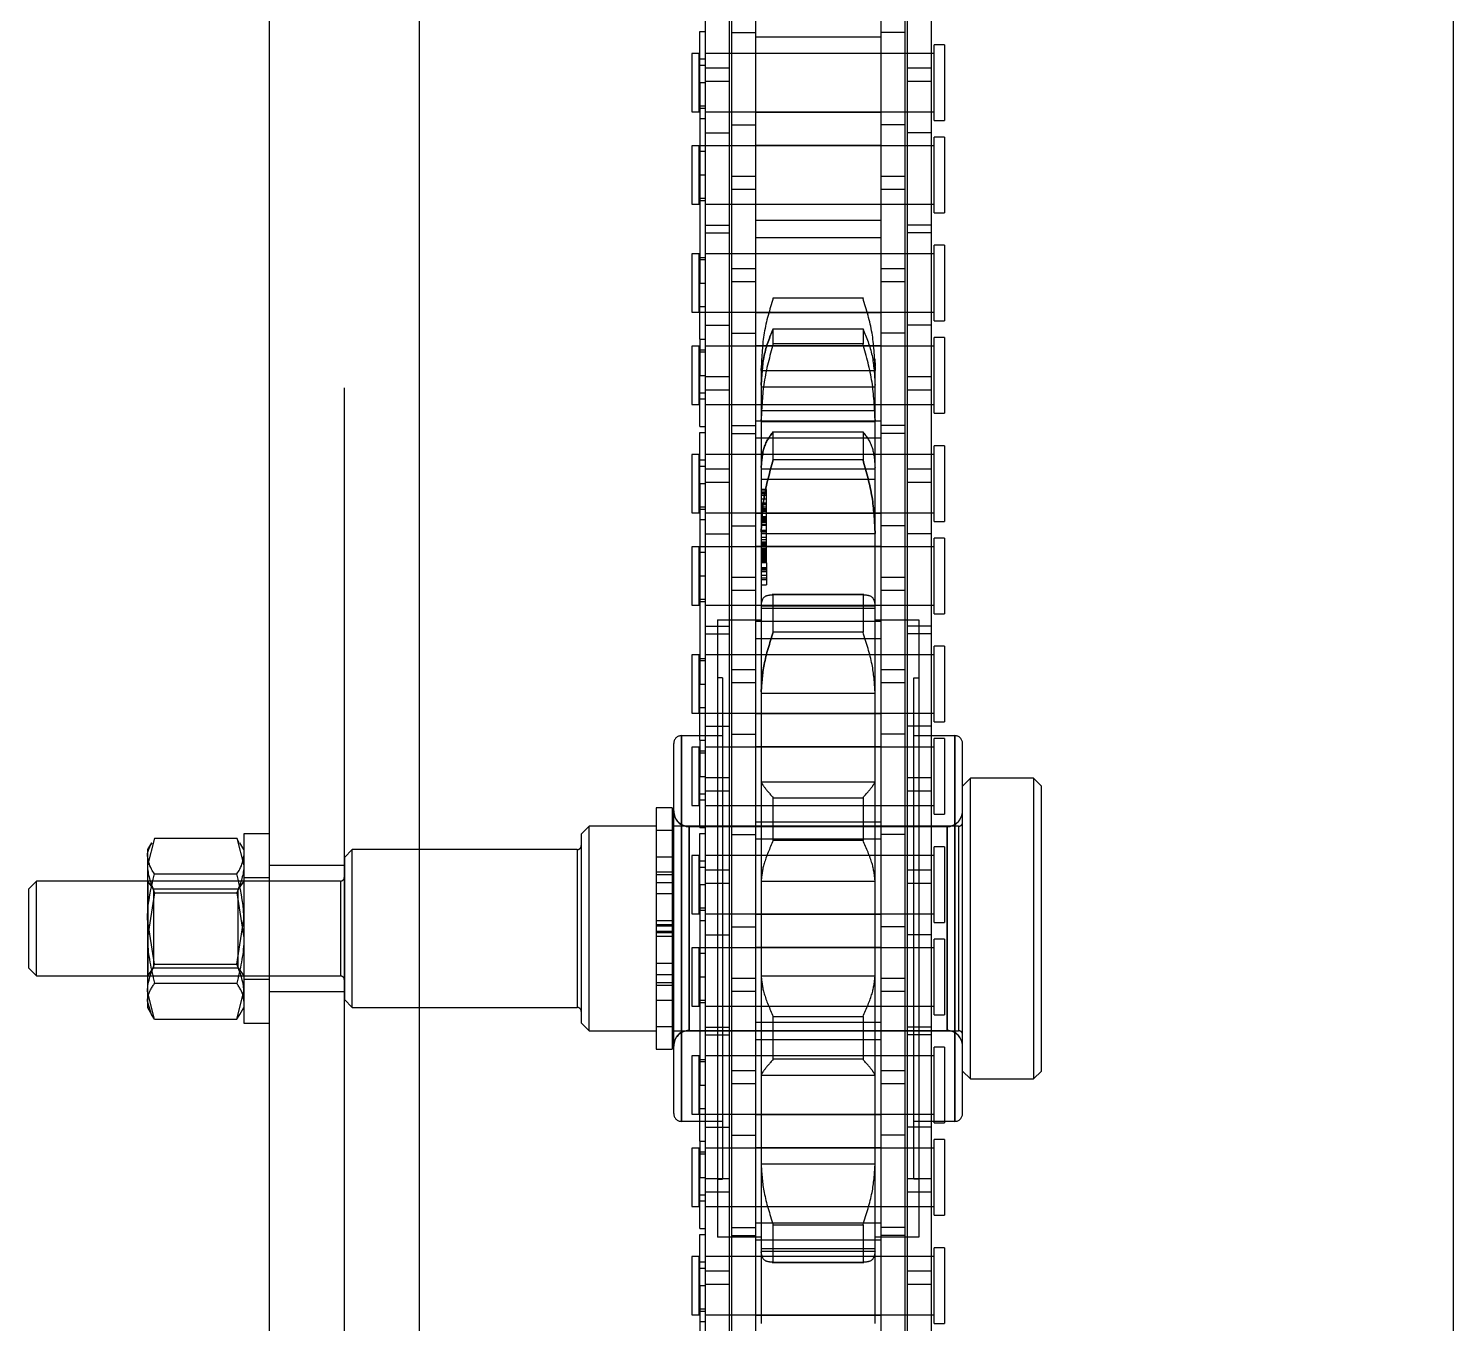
# Model space of a CAD drawing. Header units: metres. Extents: x 0 to 63075, y 0 to 44550.
# Drawn here: x 13879.5 to 13969.7, y 29273.6 to 29355.7 of the extents above; entities that cross this region are included whole.
import ezdxf

# ---------------------------------------------------------------- set-up
doc = ezdxf.new("R2010")
doc.units = ezdxf.units.M
doc.header["$LTSCALE"] = 75
doc.linetypes.add('HIDDEN2', pattern=[4.7625, 3.175, -1.5875])
for name, color, linetype in [('SDM', 7, 'Continuous'), ('SL4', 4, 'Continuous'), ('ST1', 7, 'HIDDEN2')]:
    doc.layers.add(name, color=color, linetype=linetype)

# ---------------------------------------------------------------- blocks, each defined once
blk = doc.blocks.new('A$Cb6dca9d5')
at = {"layer": 'SL4'}
for p, q in [((48.235, 3664.713), (48.235, 2339.738)), ((57.76, 2339.738), (57.76, 3664.713)), ((123.235, 2339.738), (123.235, 3664.713)), ((40.982, 2564.627), (46.188, 2564.627)), ((46.344, 2564.315), (46.188, 2564.627)), ((48.235, 2564.895), (46.635, 2564.895)), ((46.635, 2564.895), (46.635, 2552.895)), ((40.787, 2564.332), (40.535, 2563.895)), ((40.535, 2563.895), (40.535, 2563.493)), ((46.635, 2563.895), (46.383, 2564.332)), ((40.535, 2563.493), (40.535, 2559.493)), ((33.5, 2561.895), (33, 2561.395)), ((40.535, 2561.895), (33.5, 2561.895)), ((33.5, 2555.895), (33.5, 2561.895)), ((40.982, 2562.359), (46.188, 2562.359)), ((33, 2561.395), (33, 2556.395)), ((40.982, 2556.627), (40.535, 2559.493)), ((40.535, 2559.493), (40.535, 2554.895)), ((46.188, 2556.627), (46.635, 2559.493)), ((33, 2556.395), (33.5, 2555.895)), ((40.982, 2556.627), (46.188, 2556.627)), ((33.5, 2555.895), (40.535, 2555.895)), ((40.982, 2553.163), (40.535, 2554.895)), ((40.535, 2554.895), (40.535, 2553.895)), ((46.188, 2553.163), (46.635, 2554.895)), ((40.535, 2553.895), (40.787, 2553.458)), ((46.383, 2553.458), (46.635, 2553.895)), ((40.982, 2553.163), (40.792, 2553.45)), ((40.982, 2553.163), (46.188, 2553.163)), ((46.188, 2553.163), (46.378, 2553.45)), ((46.635, 2552.895), (48.235, 2552.895))]:
    blk.add_line(p, q, dxfattribs=at)
for points, knots in [([(40.535, 2563.493), (40.54, 2563.596), (40.552, 2563.874), (40.72, 2564.145), (40.826, 2564.315)], [0, 0, 0, 0, 0.371326, 1, 1, 1, 1]), ([(40.982, 2562.359), (40.914, 2562.454), (40.652, 2562.824), (40.585, 2563.208), (40.535, 2563.493)], [0, 0, 0, 0, 0.257551, 1, 1, 1, 1]), ([(46.188, 2562.359), (46.256, 2562.454), (46.518, 2562.824), (46.585, 2563.208), (46.635, 2563.493)], [0, 0, 0, 0, 0.257551, 1, 1, 1, 1]), ([(40.535, 2559.493), (40.535, 2559.561), (40.542, 2560.529), (40.77, 2561.477), (40.982, 2562.359)], [0, 0, 0, 0, 0.070201, 1, 1, 1, 1]), ([(46.635, 2559.493), (46.635, 2559.561), (46.628, 2560.529), (46.4, 2561.477), (46.188, 2562.359)], [0, 0, 0, 0, 0.070201, 1, 1, 1, 1]), ([(40.535, 2554.895), (40.535, 2554.936), (40.542, 2555.521), (40.77, 2556.094), (40.982, 2556.627)], [0, 0, 0, 0, 0.070201, 1, 1, 1, 1]), ([(46.635, 2554.895), (46.635, 2554.936), (46.628, 2555.521), (46.4, 2556.094), (46.188, 2556.627)], [0, 0, 0, 0, 0.070201, 1, 1, 1, 1])]:
    blk.add_open_spline(points, degree=3, knots=knots, dxfattribs=at)
at = {"layer": 'ST1'}
for p, q in [((52.998, 3664.713), (52.998, 2339.738)), ((57.76, 2339.738), (57.76, 3664.713)), ((77.515, 2622.001), (77.515, 2615.651)), ((79.035, 2622.001), (79.035, 2615.651)), ((86.965, 2622.001), (86.965, 2615.651)), ((88.485, 2622.001), (88.485, 2615.651)), ((75.843, 2618.396), (75.843, 2609.301)), ((77.363, 2618.396), (77.363, 2609.301)), ((88.637, 2618.396), (88.637, 2609.301)), ((90.157, 2618.396), (90.157, 2609.301)), ((75.511, 2615.707), (75.843, 2615.707)), ((75.511, 2612.476), (75.511, 2615.707)), ((77.515, 2615.651), (79.035, 2615.651)), ((77.515, 2615.651), (77.515, 2606.556)), ((79.035, 2615.651), (79.035, 2606.556)), ((79.035, 2615.368), (86.965, 2615.368)), ((88.485, 2615.651), (86.965, 2615.651)), ((86.965, 2615.651), (86.965, 2606.556)), ((88.485, 2615.651), (88.485, 2606.556)), ((75, 2614.321), (75, 2610.631)), ((75.474, 2614.321), (75, 2614.321)), ((75.474, 2610.631), (75.474, 2614.321)), ((77.363, 2614.321), (75.843, 2614.321)), ((90.342, 2614.321), (75.843, 2614.321)), ((79.035, 2614.321), (77.515, 2614.321)), ((86.965, 2614.321), (79.035, 2614.321)), ((88.485, 2614.321), (86.965, 2614.321)), ((90.157, 2614.321), (88.637, 2614.321)), ((90.342, 2610.077), (90.342, 2614.874)), ((91, 2614.874), (90.342, 2614.874)), ((91, 2614.874), (91, 2610.077)), ((75.843, 2613.952), (75.474, 2613.952)), ((75.511, 2613.583), (75.843, 2613.583)), ((75.843, 2613.408), (77.363, 2613.408)), ((88.637, 2613.408), (90.157, 2613.408)), ((75.511, 2612.476), (75.511, 2599.776)), ((75.511, 2612.476), (75.843, 2612.476)), ((77.363, 2612.548), (75.843, 2612.548)), ((90.157, 2612.548), (88.637, 2612.548)), ((75, 2610.631), (75.474, 2610.631)), ((75.474, 2611), (75.843, 2611)), ((75.511, 2610.857), (75.843, 2610.857)), ((75.843, 2610.631), (77.363, 2610.631)), ((75.843, 2610.631), (90.342, 2610.631)), ((77.515, 2610.631), (79.035, 2610.631)), ((79.035, 2610.631), (86.965, 2610.631)), ((86.965, 2610.588), (79.035, 2610.588)), ((86.965, 2610.631), (88.485, 2610.631)), ((88.637, 2610.631), (90.157, 2610.631)), ((75.843, 2610.18), (75.511, 2610.18)), ((77.515, 2609.803), (79.035, 2609.803)), ((88.485, 2609.803), (86.965, 2609.803)), ((90.342, 2610.077), (91, 2610.077)), ((75.843, 2609.301), (77.363, 2609.301)), ((75.843, 2609.301), (75.843, 2602.951)), ((77.363, 2609.301), (77.363, 2602.951)), ((90.157, 2609.301), (88.637, 2609.301)), ((88.637, 2609.301), (88.637, 2602.951)), ((90.157, 2609.301), (90.157, 2602.951)), ((90.342, 2604.229), (90.342, 2609.026)), ((91, 2609.026), (90.342, 2609.026)), ((91, 2609.026), (91, 2604.229)), ((75, 2608.473), (75, 2604.783)), ((75.474, 2608.473), (75, 2608.473)), ((75.474, 2604.783), (75.474, 2608.473)), ((75.843, 2608.104), (75.474, 2608.104)), ((77.363, 2608.473), (75.511, 2608.473)), ((90.342, 2608.473), (75.843, 2608.473)), ((79.035, 2608.473), (77.515, 2608.473)), ((79.035, 2608.516), (86.965, 2608.516)), ((86.965, 2608.473), (79.035, 2608.473)), ((88.485, 2608.473), (86.965, 2608.473)), ((90.157, 2608.473), (88.637, 2608.473)), ((75.511, 2606.628), (75.843, 2606.628)), ((77.515, 2606.556), (77.515, 2605.696)), ((77.515, 2606.556), (79.035, 2606.556)), ((79.035, 2606.556), (79.035, 2605.696)), ((86.965, 2606.556), (86.965, 2605.696)), ((86.965, 2606.556), (88.485, 2606.556)), ((88.485, 2606.556), (88.485, 2605.696)), ((75.474, 2605.152), (75.843, 2605.152)), ((77.515, 2605.696), (77.515, 2596.601)), ((79.035, 2605.696), (77.515, 2605.696)), ((79.035, 2605.696), (79.035, 2596.601)), ((86.965, 2605.696), (86.965, 2596.601)), ((88.485, 2605.696), (86.965, 2605.696)), ((88.485, 2605.696), (88.485, 2596.601)), ((75, 2604.783), (75.474, 2604.783)), ((75.511, 2605.009), (75.843, 2605.009)), ((75.843, 2604.783), (77.363, 2604.783)), ((75.843, 2604.783), (90.342, 2604.783)), ((77.515, 2604.783), (79.035, 2604.783)), ((79.035, 2604.783), (86.965, 2604.783)), ((86.965, 2604.783), (88.485, 2604.783)), ((88.637, 2604.783), (90.157, 2604.783)), ((90.342, 2604.229), (91, 2604.229)), ((75.843, 2603.453), (77.363, 2603.453)), ((86.965, 2603.736), (79.035, 2603.736)), ((90.157, 2603.453), (88.637, 2603.453)), ((75.843, 2602.951), (77.363, 2602.951)), ((75.843, 2602.951), (75.843, 2593.856)), ((77.363, 2602.951), (77.363, 2593.856)), ((79.035, 2602.668), (86.965, 2602.668)), ((90.157, 2602.951), (88.637, 2602.951)), ((88.637, 2602.951), (88.637, 2593.856)), ((90.157, 2602.951), (90.157, 2593.856)), ((75, 2601.621), (75, 2597.931)), ((75.474, 2601.621), (75, 2601.621)), ((75.474, 2597.931), (75.474, 2601.621)), ((77.363, 2601.621), (75.843, 2601.621)), ((90.342, 2601.621), (75.843, 2601.621)), ((79.035, 2601.621), (77.515, 2601.621)), ((86.965, 2601.621), (79.035, 2601.621)), ((88.485, 2601.621), (86.965, 2601.621)), ((90.157, 2601.621), (88.637, 2601.621)), ((90.342, 2597.377), (90.342, 2602.174)), ((91, 2602.174), (90.342, 2602.174)), ((91, 2602.174), (91, 2597.377)), ((75.843, 2601.252), (75.474, 2601.252)), ((75.511, 2601.395), (75.843, 2601.395)), ((77.515, 2600.708), (79.035, 2600.708)), ((86.965, 2600.708), (88.485, 2600.708)), ((75.511, 2599.776), (75.843, 2599.776)), ((75.511, 2596.224), (75.511, 2599.776)), ((79.035, 2599.848), (77.515, 2599.848)), ((88.485, 2599.848), (86.965, 2599.848)), ((80.157, 2598.811), (80.157, 2598.835)), ((80.157, 2598.835), (85.843, 2598.835)), ((85.843, 2598.811), (80.157, 2598.811)), ((85.843, 2598.835), (85.843, 2598.811)), ((75, 2597.931), (75.474, 2597.931)), ((75.474, 2598.3), (75.843, 2598.3)), ((75.511, 2597.931), (77.363, 2597.931)), ((75.843, 2597.931), (90.342, 2597.931)), ((77.515, 2597.931), (79.035, 2597.931)), ((79.035, 2597.931), (86.965, 2597.931)), ((86.965, 2597.888), (79.035, 2597.888)), ((86.965, 2597.931), (88.485, 2597.931)), ((88.637, 2597.931), (90.157, 2597.931)), ((75.843, 2597.103), (77.363, 2597.103)), ((90.157, 2597.103), (88.637, 2597.103)), ((90.342, 2597.377), (91, 2597.377)), ((75.511, 2596.224), (75.511, 2593.928)), ((75.511, 2596.224), (75.843, 2596.224)), ((77.515, 2596.601), (79.035, 2596.601)), ((77.515, 2596.601), (77.515, 2590.251)), ((79.035, 2596.601), (79.035, 2590.251)), ((80.157, 2595.935), (80.157, 2596.873)), ((80.157, 2596.873), (85.843, 2596.873)), ((85.843, 2596.873), (85.843, 2595.935)), ((88.485, 2596.601), (86.965, 2596.601)), ((86.965, 2596.601), (86.965, 2590.251)), ((88.485, 2596.601), (88.485, 2590.251)), ((90.342, 2591.529), (90.342, 2596.326)), ((91, 2596.326), (90.342, 2596.326)), ((91, 2596.326), (91, 2591.529)), ((75, 2595.773), (75, 2592.083)), ((75.474, 2595.773), (75, 2595.773)), ((75.474, 2592.083), (75.474, 2595.773)), ((75.843, 2595.404), (75.474, 2595.404)), ((75.511, 2595.547), (75.843, 2595.547)), ((77.363, 2595.773), (75.843, 2595.773)), ((90.342, 2595.773), (75.843, 2595.773)), ((79.035, 2595.773), (77.515, 2595.773)), ((79.035, 2595.816), (86.965, 2595.816)), ((86.965, 2595.773), (79.035, 2595.773)), ((85.843, 2595.935), (80.157, 2595.935)), ((88.485, 2595.773), (86.965, 2595.773)), ((90.157, 2595.773), (88.637, 2595.773)), ((79.395, 2594.502), (79.395, 2594.362)), ((79.395, 2594.362), (79.395, 2594.235)), ((79.395, 2594.235), (79.395, 2594.362)), ((86.553, 2594.976), (86.605, 2594.362)), ((86.596, 2594.982), (86.605, 2594.502)), ((86.605, 2594.362), (86.605, 2594.502)), ((86.605, 2594.235), (86.605, 2594.362)), ((86.605, 2594.362), (86.605, 2594.235)), ((75.511, 2593.928), (75.843, 2593.928)), ((75.511, 2590.697), (75.511, 2593.928)), ((75.843, 2593.856), (75.843, 2592.996)), ((75.843, 2593.856), (77.363, 2593.856)), ((77.363, 2593.856), (77.363, 2592.996)), ((79.395, 2594.235), (86.605, 2594.235)), ((79.395, 2594.235), (79.395, 2593.305)), ((86.605, 2593.305), (86.605, 2594.235)), ((88.637, 2593.856), (88.637, 2592.996)), ((88.637, 2593.856), (90.157, 2593.856)), ((90.157, 2593.856), (90.157, 2592.996)), ((75.474, 2592.452), (75.843, 2592.452)), ((75.511, 2592.821), (75.843, 2592.821)), ((75.843, 2592.996), (75.843, 2583.901)), ((77.363, 2592.996), (75.843, 2592.996)), ((77.363, 2592.996), (77.363, 2583.901)), ((79.395, 2593.305), (79.395, 2591.14)), ((79.395, 2593.196), (86.605, 2593.196)), ((86.605, 2591.14), (86.605, 2593.305)), ((88.637, 2592.996), (88.637, 2583.901)), ((90.157, 2592.996), (88.637, 2592.996)), ((90.157, 2592.996), (90.157, 2583.901)), ((75, 2592.083), (75.474, 2592.083)), ((75.843, 2592.083), (77.363, 2592.083)), ((75.843, 2592.083), (90.342, 2592.083)), ((77.515, 2592.083), (79.035, 2592.083)), ((79.035, 2592.083), (86.965, 2592.083)), ((79.395, 2591.698), (86.605, 2591.698)), ((86.965, 2592.083), (88.485, 2592.083)), ((88.637, 2592.083), (90.157, 2592.083)), ((75.511, 2590.697), (75.843, 2590.697)), ((77.515, 2590.753), (79.035, 2590.753)), ((86.965, 2591.036), (79.035, 2591.036)), ((79.395, 2591.14), (79.395, 2591.012)), ((79.395, 2591.012), (79.395, 2591.14)), ((79.395, 2591.012), (86.605, 2591.012)), ((79.395, 2591.012), (79.395, 2588.098)), ((86.605, 2591.012), (86.605, 2591.14)), ((86.605, 2591.14), (86.605, 2591.012)), ((86.605, 2588.098), (86.605, 2591.012)), ((88.485, 2590.753), (86.965, 2590.753)), ((90.342, 2591.529), (91, 2591.529)), ((75.511, 2590.307), (75.843, 2590.307)), ((75.511, 2587.076), (75.511, 2590.307)), ((77.515, 2590.251), (79.035, 2590.251)), ((77.515, 2590.251), (77.515, 2581.156)), ((79.035, 2590.251), (79.035, 2581.156)), ((79.035, 2589.968), (86.965, 2589.968)), ((80.157, 2588.591), (80.157, 2590.354)), ((80.157, 2590.354), (85.843, 2590.354)), ((85.843, 2590.354), (85.843, 2588.591)), ((88.485, 2590.251), (86.965, 2590.251)), ((86.965, 2590.251), (86.965, 2581.156)), ((88.485, 2590.251), (88.485, 2581.156)), ((75, 2588.921), (75, 2585.231)), ((75.474, 2588.921), (75, 2588.921)), ((75.474, 2585.231), (75.474, 2588.921)), ((77.363, 2588.921), (75.843, 2588.921)), ((90.342, 2588.921), (75.843, 2588.921)), ((79.035, 2588.921), (77.515, 2588.921)), ((86.965, 2588.921), (79.035, 2588.921)), ((88.485, 2588.921), (86.965, 2588.921)), ((90.157, 2588.921), (88.637, 2588.921)), ((90.342, 2584.677), (90.342, 2589.474)), ((91, 2589.474), (90.342, 2589.474)), ((91, 2589.474), (91, 2584.677)), ((75.843, 2588.552), (75.474, 2588.552)), ((75.511, 2588.183), (75.843, 2588.183)), ((75.843, 2588.008), (77.363, 2588.008)), ((79.395, 2588.098), (79.395, 2584.03)), ((79.395, 2588.02), (86.605, 2588.02)), ((85.843, 2588.591), (80.157, 2588.591)), ((86.605, 2584.03), (86.605, 2588.098)), ((88.637, 2588.008), (90.157, 2588.008)), ((75.511, 2587.076), (75.843, 2587.076)), ((75.511, 2587.076), (75.511, 2574.376)), ((77.363, 2587.148), (75.843, 2587.148)), ((79.395, 2587.351), (86.605, 2587.351)), ((90.157, 2587.148), (88.637, 2587.148)), ((79.73, 2586.699), (79.395, 2586.699)), ((79.73, 2586.684), (79.395, 2586.684)), ((79.73, 2586.664), (79.395, 2586.664)), ((79.73, 2586.654), (79.395, 2586.654)), ((79.73, 2586.537), (79.395, 2586.537)), ((79.73, 2586.499), (79.395, 2586.499)), ((79.73, 2586.457), (79.395, 2586.457)), ((79.73, 2586.421), (79.395, 2586.421)), ((79.73, 2586.33), (79.395, 2586.33)), ((79.73, 2586.664), (79.73, 2586.699)), ((79.73, 2586.457), (79.73, 2586.664)), ((79.73, 2586.421), (79.73, 2586.457)), ((79.73, 2586.096), (79.73, 2586.421)), ((75.474, 2585.6), (75.843, 2585.6)), ((75.511, 2585.457), (75.843, 2585.457)), ((79.73, 2586.096), (79.395, 2586.096)), ((79.73, 2585.846), (79.395, 2585.846)), ((79.73, 2585.825), (79.395, 2585.825)), ((79.73, 2585.73), (79.395, 2585.73)), ((79.73, 2585.593), (79.395, 2585.593)), ((79.73, 2585.472), (79.395, 2585.472)), ((79.73, 2585.424), (79.395, 2585.424)), ((79.73, 2585.386), (79.395, 2585.386)), ((79.73, 2585.34), (79.395, 2585.34)), ((79.73, 2585.313), (79.395, 2585.313)), ((79.73, 2586.012), (79.73, 2586.096)), ((79.73, 2585.73), (79.73, 2586.012)), ((79.73, 2584.882), (79.73, 2585.73)), ((75, 2585.231), (75.474, 2585.231)), ((75.843, 2584.78), (75.511, 2584.78)), ((75.843, 2585.231), (77.363, 2585.231)), ((75.843, 2585.231), (90.342, 2585.231)), ((77.515, 2585.231), (79.035, 2585.231)), ((77.515, 2584.403), (79.035, 2584.403)), ((79.035, 2585.231), (86.965, 2585.231)), ((86.965, 2585.188), (79.035, 2585.188)), ((79.73, 2584.978), (79.395, 2584.978)), ((79.73, 2584.955), (79.395, 2584.955)), ((79.73, 2584.882), (79.395, 2584.882)), ((79.73, 2584.875), (79.395, 2584.875)), ((79.73, 2584.854), (79.395, 2584.854)), ((79.73, 2584.837), (79.395, 2584.837)), ((79.73, 2584.782), (79.395, 2584.782)), ((79.73, 2584.728), (79.395, 2584.728)), ((79.73, 2584.648), (79.395, 2584.648)), ((79.73, 2584.602), (79.395, 2584.602)), ((79.73, 2584.492), (79.395, 2584.492)), ((79.73, 2584.474), (79.395, 2584.474)), ((79.73, 2584.453), (79.395, 2584.453)), ((79.73, 2584.412), (79.395, 2584.412)), ((79.73, 2584.492), (79.73, 2584.882)), ((79.73, 2582.063), (79.73, 2584.492)), ((86.965, 2585.231), (88.485, 2585.231)), ((88.485, 2584.403), (86.965, 2584.403)), ((88.637, 2585.231), (90.157, 2585.231)), ((90.342, 2584.677), (91, 2584.677)), ((75.843, 2583.901), (77.363, 2583.901)), ((75.843, 2583.901), (75.843, 2577.551)), ((77.363, 2583.901), (77.363, 2577.551)), ((79.73, 2584.112), (79.395, 2584.112)), ((79.73, 2584.051), (79.395, 2584.051)), ((79.395, 2584.03), (79.395, 2583.914)), ((79.73, 2584.003), (79.395, 2584.003)), ((79.395, 2583.914), (86.605, 2583.914)), ((79.395, 2583.914), (79.395, 2579.369)), ((79.73, 2583.668), (79.395, 2583.668)), ((79.73, 2583.509), (79.395, 2583.509)), ((86.605, 2583.914), (86.605, 2584.03)), ((86.605, 2584.03), (86.605, 2583.914)), ((86.605, 2579.369), (86.605, 2583.914)), ((90.157, 2583.901), (88.637, 2583.901)), ((88.637, 2583.901), (88.637, 2577.551)), ((90.157, 2583.901), (90.157, 2577.551)), ((90.342, 2578.829), (90.342, 2583.626)), ((91, 2583.626), (90.342, 2583.626)), ((91, 2583.626), (91, 2578.829)), ((75, 2583.073), (75, 2579.383)), ((75.474, 2583.073), (75, 2583.073)), ((75.474, 2579.383), (75.474, 2583.073)), ((75.843, 2582.704), (75.474, 2582.704)), ((77.363, 2583.073), (75.511, 2583.073)), ((90.342, 2583.073), (75.843, 2583.073)), ((79.035, 2583.073), (77.515, 2583.073)), ((79.035, 2583.116), (86.965, 2583.116)), ((86.965, 2583.073), (79.035, 2583.073)), ((79.73, 2583.375), (79.395, 2583.375)), ((79.73, 2583.367), (79.395, 2583.367)), ((79.73, 2583.348), (79.395, 2583.348)), ((79.73, 2583.332), (79.395, 2583.332)), ((79.73, 2583.318), (79.395, 2583.318)), ((79.73, 2583.23), (79.395, 2583.23)), ((79.73, 2583.226), (79.395, 2583.226)), ((79.73, 2583.201), (79.395, 2583.201)), ((79.73, 2583.197), (79.395, 2583.197)), ((79.73, 2583.163), (79.395, 2583.163)), ((79.73, 2583.124), (79.395, 2583.124)), ((79.73, 2583.091), (79.395, 2583.091)), ((79.73, 2583.089), (79.395, 2583.089)), ((79.73, 2583.056), (79.395, 2583.056)), ((79.73, 2582.953), (79.395, 2582.953)), ((79.73, 2582.904), (79.395, 2582.904)), ((79.73, 2582.824), (79.395, 2582.824)), ((79.73, 2582.74), (79.395, 2582.74)), ((79.73, 2582.647), (79.395, 2582.647)), ((79.73, 2582.579), (79.395, 2582.579)), ((79.73, 2582.571), (79.395, 2582.571)), ((79.73, 2582.551), (79.395, 2582.551)), ((88.485, 2583.073), (86.965, 2583.073)), ((90.157, 2583.073), (88.637, 2583.073)), ((79.73, 2582.458), (79.395, 2582.458)), ((79.73, 2582.445), (79.395, 2582.445)), ((79.73, 2582.437), (79.395, 2582.437)), ((79.395, 2582.434), (79.73, 2582.434)), ((79.73, 2582.36), (79.395, 2582.36)), ((79.73, 2582.329), (79.395, 2582.329)), ((79.73, 2582.321), (79.395, 2582.321)), ((79.73, 2582.244), (79.395, 2582.244)), ((79.73, 2582.187), (79.395, 2582.187)), ((79.73, 2582.186), (79.395, 2582.186)), ((79.73, 2582.173), (79.395, 2582.173)), ((79.73, 2582.122), (79.395, 2582.122)), ((79.395, 2582.122), (79.73, 2582.122)), ((79.73, 2582.063), (79.395, 2582.063)), ((79.73, 2581.74), (79.395, 2581.74)), ((79.73, 2581.648), (79.395, 2581.648)), ((79.73, 2582.063), (79.73, 2581.648)), ((79.73, 2581.648), (79.73, 2581.496)), ((75.511, 2581.228), (75.843, 2581.228)), ((77.515, 2581.156), (77.515, 2580.296)), ((77.515, 2581.156), (79.035, 2581.156)), ((79.035, 2581.156), (79.035, 2580.296)), ((79.73, 2581.599), (79.395, 2581.599)), ((79.73, 2581.496), (79.395, 2581.496)), ((79.73, 2581.264), (79.395, 2581.264)), ((79.73, 2581.094), (79.395, 2581.094)), ((79.395, 2580.991), (79.73, 2580.991)), ((79.73, 2581.496), (79.73, 2580.656)), ((86.965, 2581.156), (86.965, 2580.296)), ((86.965, 2581.156), (88.485, 2581.156)), ((88.485, 2581.156), (88.485, 2580.296)), ((77.515, 2580.296), (77.515, 2571.201)), ((79.035, 2580.296), (77.515, 2580.296)), ((79.035, 2580.296), (79.035, 2571.201)), ((79.395, 2580.656), (79.73, 2580.656)), ((85.9, 2580.043), (80.1, 2580.043)), ((80.157, 2577.665), (80.157, 2580.041)), ((80.157, 2580.041), (85.843, 2580.041)), ((85.843, 2580.041), (85.843, 2577.665)), ((86.965, 2580.296), (86.965, 2571.201)), ((88.485, 2580.296), (86.965, 2580.296)), ((88.485, 2580.296), (88.485, 2571.201)), ((75, 2579.383), (75.474, 2579.383)), ((75.474, 2579.752), (75.843, 2579.752)), ((75.511, 2579.609), (75.843, 2579.609)), ((75.843, 2579.383), (77.363, 2579.383)), ((75.843, 2579.383), (90.342, 2579.383)), ((77.515, 2579.383), (79.035, 2579.383)), ((79.035, 2579.383), (86.965, 2579.383)), ((79.395, 2579.369), (79.395, 2573.887)), ((79.395, 2579.331), (86.605, 2579.331)), ((79.395, 2579.181), (86.605, 2579.181)), ((86.605, 2573.887), (86.605, 2579.369)), ((86.965, 2579.383), (88.485, 2579.383)), ((88.637, 2579.383), (90.157, 2579.383)), ((75.843, 2578.053), (77.363, 2578.053)), ((76.625, 2578.439), (76.625, 2539.351)), ((76.625, 2578.439), (79.395, 2578.439)), ((86.965, 2578.336), (79.035, 2578.336)), ((86.605, 2578.439), (89.375, 2578.439)), ((90.157, 2578.053), (88.637, 2578.053)), ((89.375, 2578.439), (89.375, 2539.351)), ((90.342, 2578.829), (91, 2578.829)), ((75.843, 2577.551), (77.363, 2577.551)), ((75.843, 2577.551), (75.843, 2568.456)), ((77.363, 2577.551), (77.363, 2568.456)), ((79.035, 2577.268), (86.965, 2577.268)), ((85.843, 2577.665), (80.157, 2577.665)), ((90.157, 2577.551), (88.637, 2577.551)), ((88.637, 2577.551), (88.637, 2568.456)), ((90.157, 2577.551), (90.157, 2568.456)), ((75, 2576.221), (75, 2572.531)), ((75.474, 2576.221), (75, 2576.221)), ((75.474, 2572.531), (75.474, 2576.221)), ((77.363, 2576.221), (75.843, 2576.221)), ((90.342, 2576.221), (75.843, 2576.221)), ((79.035, 2576.221), (77.515, 2576.221)), ((86.965, 2576.221), (79.035, 2576.221)), ((88.485, 2576.221), (86.965, 2576.221)), ((90.157, 2576.221), (88.637, 2576.221)), ((90.342, 2571.977), (90.342, 2576.774)), ((91, 2576.774), (90.342, 2576.774)), ((91, 2576.774), (91, 2571.977)), ((75.843, 2575.852), (75.474, 2575.852)), ((75.511, 2575.995), (75.843, 2575.995)), ((77.515, 2575.308), (79.035, 2575.308)), ((86.965, 2575.308), (88.485, 2575.308)), ((76.944, 2574.775), (76.625, 2574.775)), ((76.944, 2574.775), (76.944, 2543.016)), ((79.035, 2574.448), (77.515, 2574.448)), ((88.485, 2574.448), (86.965, 2574.448)), ((89.056, 2574.775), (89.375, 2574.775)), ((89.056, 2543.016), (89.056, 2574.775)), ((75.511, 2574.376), (75.843, 2574.376)), ((75.511, 2570.824), (75.511, 2574.376)), ((79.395, 2573.887), (79.395, 2573.799)), ((79.395, 2573.799), (86.605, 2573.799)), ((79.395, 2573.799), (79.395, 2568.177)), ((86.605, 2573.799), (86.605, 2573.887)), ((86.605, 2568.177), (86.605, 2573.799)), ((75.474, 2572.9), (75.843, 2572.9)), ((75, 2572.531), (75.474, 2572.531)), ((75.511, 2572.531), (77.363, 2572.531)), ((75.843, 2572.531), (90.342, 2572.531)), ((75.843, 2571.703), (77.363, 2571.703)), ((77.515, 2572.531), (79.035, 2572.531)), ((79.035, 2572.531), (86.965, 2572.531)), ((86.965, 2572.488), (79.035, 2572.488)), ((86.965, 2572.531), (88.485, 2572.531)), ((88.637, 2572.531), (90.157, 2572.531)), ((90.157, 2571.703), (88.637, 2571.703)), ((90.342, 2571.977), (91, 2571.977)), ((74.344, 2546.68), (74.344, 2571.11)), ((74.344, 2571.11), (76.944, 2571.11)), ((74.344, 2571.11), (74.344, 2546.68)), ((75.511, 2570.824), (75.511, 2568.528)), ((75.511, 2570.824), (75.843, 2570.824)), ((77.515, 2571.201), (79.035, 2571.201)), ((77.515, 2571.201), (77.515, 2564.851)), ((79.035, 2571.201), (79.035, 2564.851)), ((88.485, 2571.201), (86.965, 2571.201)), ((86.965, 2571.201), (86.965, 2564.851)), ((88.485, 2571.201), (88.485, 2564.851)), ((89.056, 2571.11), (91.656, 2571.11)), ((90.342, 2566.129), (90.342, 2570.926)), ((91, 2570.926), (90.342, 2570.926)), ((91, 2570.926), (91, 2566.129)), ((91.656, 2546.68), (91.656, 2571.11)), ((91.656, 2571.11), (91.656, 2546.68)), ((73.855, 2547.169), (73.855, 2570.621)), ((75, 2570.373), (75, 2566.683)), ((75.474, 2570.373), (75, 2570.373)), ((75.474, 2566.683), (75.474, 2570.373)), ((75.843, 2570.004), (75.474, 2570.004)), ((75.511, 2570.147), (75.843, 2570.147)), ((77.363, 2570.373), (75.843, 2570.373)), ((90.342, 2570.373), (75.843, 2570.373)), ((79.035, 2570.373), (77.515, 2570.373)), ((79.035, 2570.416), (86.965, 2570.416)), ((86.965, 2570.373), (79.035, 2570.373)), ((88.485, 2570.373), (86.965, 2570.373)), ((90.157, 2570.373), (88.637, 2570.373)), ((92.145, 2547.169), (92.145, 2570.621)), ((75.511, 2568.528), (75.843, 2568.528)), ((75.511, 2565.297), (75.511, 2568.528)), ((75.843, 2568.456), (75.843, 2567.596)), ((75.843, 2568.456), (77.363, 2568.456)), ((77.363, 2568.456), (77.363, 2567.596)), ((79.395, 2568.177), (79.395, 2568.171)), ((79.395, 2568.177), (86.605, 2568.177)), ((79.395, 2568.171), (79.395, 2561.937)), ((86.605, 2568.171), (86.605, 2568.177)), ((86.605, 2561.937), (86.605, 2568.171)), ((88.637, 2568.456), (88.637, 2567.596)), ((88.637, 2568.456), (90.157, 2568.456)), ((90.157, 2568.456), (90.157, 2567.596)), ((92.645, 2568.42), (92.145, 2567.92)), ((92.645, 2549.37), (92.645, 2568.42)), ((96.645, 2568.42), (92.645, 2568.42)), ((96.645, 2568.42), (96.645, 2549.37)), ((97.145, 2567.92), (96.645, 2568.42)), ((75.511, 2567.421), (75.843, 2567.421)), ((75.843, 2567.596), (75.843, 2558.501)), ((77.363, 2567.596), (75.843, 2567.596)), ((77.363, 2567.596), (77.363, 2558.501)), ((88.637, 2567.596), (88.637, 2558.501)), ((90.157, 2567.596), (88.637, 2567.596)), ((90.157, 2567.596), (90.157, 2558.501)), ((97.145, 2549.87), (97.145, 2567.92)), ((72.755, 2566.538), (72.755, 2551.252)), ((73.755, 2566.538), (72.755, 2566.538)), ((73.755, 2566.538), (73.755, 2551.252)), ((75, 2566.683), (75.474, 2566.683)), ((75.474, 2567.052), (75.843, 2567.052)), ((75.843, 2566.683), (77.363, 2566.683)), ((75.843, 2566.683), (90.342, 2566.683)), ((77.515, 2566.683), (79.035, 2566.683)), ((79.035, 2566.683), (86.965, 2566.683)), ((80.157, 2564.476), (80.157, 2567.177)), ((80.157, 2567.177), (85.843, 2567.177)), ((85.843, 2567.177), (85.843, 2564.476)), ((86.965, 2566.683), (88.485, 2566.683)), ((88.637, 2566.683), (90.157, 2566.683)), ((86.965, 2565.636), (79.035, 2565.636)), ((90.342, 2566.129), (91, 2566.129)), ((40.982, 2564.627), (40.535, 2562.895)), ((46.188, 2564.627), (46.635, 2562.895)), ((68.5, 2565.37), (68, 2564.87)), ((68, 2564.87), (68, 2552.92)), ((68.5, 2552.42), (68.5, 2565.37)), ((72.755, 2565.37), (68.5, 2565.37)), ((73.855, 2565.095), (72.755, 2565.095)), ((73.755, 2565.095), (72.755, 2565.095)), ((91.895, 2565.37), (73.855, 2565.37)), ((91.168, 2565.37), (74.832, 2565.37)), ((74.832, 2565.345), (74.832, 2552.445)), ((91.168, 2565.345), (74.832, 2565.345)), ((74.832, 2552.445), (74.832, 2565.345)), ((75.511, 2565.297), (75.843, 2565.297)), ((75.511, 2564.907), (75.843, 2564.907)), ((75.511, 2561.676), (75.511, 2564.907)), ((77.515, 2565.353), (79.035, 2565.353)), ((77.515, 2564.851), (79.035, 2564.851)), ((77.515, 2564.851), (77.515, 2555.756)), ((79.035, 2564.851), (79.035, 2555.756)), ((79.035, 2564.568), (86.965, 2564.568)), ((88.485, 2565.353), (86.965, 2565.353)), ((88.485, 2564.851), (86.965, 2564.851)), ((86.965, 2564.851), (86.965, 2555.756)), ((88.485, 2564.851), (88.485, 2555.756)), ((91.168, 2565.345), (91.168, 2552.445)), ((91.168, 2552.445), (91.168, 2565.345)), ((91.895, 2565.37), (91.895, 2552.42)), ((53.5, 2563.895), (53, 2563.395)), ((53.5, 2553.895), (53.5, 2563.895)), ((67.75, 2563.895), (53.5, 2563.895)), ((67.75, 2563.895), (67.75, 2553.942)), ((85.843, 2564.476), (80.157, 2564.476)), ((90.342, 2559.277), (90.342, 2564.074)), ((91, 2564.074), (90.342, 2564.074)), ((91, 2564.074), (91, 2559.277)), ((52.998, 2562.895), (48.235, 2562.895)), ((53, 2563.395), (53, 2554.395)), ((72.755, 2563.442), (73.755, 2563.442)), ((75, 2563.521), (75, 2559.831)), ((75.474, 2563.521), (75, 2563.521)), ((75.474, 2559.831), (75.474, 2563.521)), ((75.843, 2563.152), (75.474, 2563.152)), ((75.511, 2562.783), (75.843, 2562.783)), ((77.363, 2563.521), (75.843, 2563.521)), ((90.342, 2563.521), (75.843, 2563.521)), ((79.035, 2563.521), (77.515, 2563.521)), ((86.965, 2563.521), (79.035, 2563.521)), ((88.485, 2563.521), (86.965, 2563.521)), ((90.157, 2563.521), (88.637, 2563.521)), ((52.75, 2561.895), (40.535, 2561.895)), ((40.56, 2561.895), (40.535, 2561.895)), ((40.56, 2561.895), (40.56, 2555.895)), ((40.911, 2561.395), (40.56, 2561.895)), ((46.635, 2561.895), (46.285, 2561.395)), ((48.235, 2562.095), (46.635, 2562.095)), ((52.75, 2561.895), (52.75, 2555.895)), ((72.755, 2562.491), (73.755, 2562.491)), ((72.755, 2562.316), (73.755, 2562.316)), ((72.755, 2561.799), (73.755, 2561.799)), ((75.843, 2562.608), (77.363, 2562.608)), ((79.395, 2561.937), (79.395, 2561.887)), ((79.395, 2561.887), (86.605, 2561.887)), ((79.395, 2561.887), (79.395, 2555.903)), ((86.605, 2561.887), (86.605, 2561.937)), ((86.605, 2555.903), (86.605, 2561.887)), ((88.637, 2562.608), (90.157, 2562.608)), ((40.982, 2561.163), (40.535, 2558.297)), ((40.911, 2561.395), (40.911, 2561.194)), ((46.285, 2561.395), (40.911, 2561.395)), ((40.911, 2561.194), (40.911, 2556.395)), ((40.982, 2561.163), (46.188, 2561.163)), ((46.188, 2561.163), (46.635, 2558.297)), ((46.285, 2556.395), (46.285, 2561.395)), ((73.755, 2561.095), (72.755, 2561.095)), ((75.511, 2561.676), (75.511, 2548.976)), ((75.511, 2561.676), (75.843, 2561.676)), ((77.363, 2561.748), (75.843, 2561.748)), ((90.157, 2561.748), (88.637, 2561.748)), ((75.474, 2560.2), (75.843, 2560.2)), ((75.511, 2560.057), (75.843, 2560.057)), ((72.755, 2559.395), (73.755, 2559.395)), ((72.755, 2559.145), (73.755, 2559.145)), ((75, 2559.831), (75.474, 2559.831)), ((75.843, 2559.38), (75.511, 2559.38)), ((75.843, 2559.831), (77.363, 2559.831)), ((75.843, 2559.831), (90.342, 2559.831)), ((77.515, 2559.831), (79.035, 2559.831)), ((79.035, 2559.831), (86.965, 2559.831)), ((86.965, 2559.788), (79.035, 2559.788)), ((86.965, 2559.831), (88.485, 2559.831)), ((88.637, 2559.831), (90.157, 2559.831)), ((90.342, 2559.277), (91, 2559.277)), ((72.755, 2559.056), (73.755, 2559.056)), ((72.755, 2558.734), (73.755, 2558.734)), ((72.755, 2558.645), (73.755, 2558.645)), ((73.755, 2558.395), (72.755, 2558.395)), ((75.843, 2558.501), (77.363, 2558.501)), ((75.843, 2558.501), (75.843, 2552.151)), ((77.363, 2558.501), (77.363, 2552.151)), ((77.515, 2559.003), (79.035, 2559.003)), ((88.485, 2559.003), (86.965, 2559.003)), ((90.157, 2558.501), (88.637, 2558.501)), ((88.637, 2558.501), (88.637, 2552.151)), ((90.157, 2558.501), (90.157, 2552.151)), ((90.342, 2553.429), (90.342, 2558.226)), ((91, 2558.226), (90.342, 2558.226)), ((91, 2558.226), (91, 2553.429)), ((75, 2557.673), (75, 2553.983)), ((75.474, 2557.673), (75, 2557.673)), ((75.474, 2553.983), (75.474, 2557.673)), ((75.843, 2557.304), (75.474, 2557.304)), ((77.363, 2557.673), (75.511, 2557.673)), ((90.342, 2557.673), (75.843, 2557.673)), ((79.035, 2557.673), (77.515, 2557.673)), ((79.035, 2557.716), (86.965, 2557.716)), ((86.965, 2557.673), (79.035, 2557.673)), ((88.485, 2557.673), (86.965, 2557.673)), ((90.157, 2557.673), (88.637, 2557.673)), ((40.56, 2555.895), (40.911, 2556.395)), ((40.911, 2556.395), (46.285, 2556.395)), ((46.285, 2556.395), (46.635, 2555.895)), ((72.755, 2556.695), (73.755, 2556.695)), ((40.535, 2555.895), (52.75, 2555.895)), ((40.535, 2555.895), (40.56, 2555.895)), ((46.635, 2555.695), (48.235, 2555.695)), ((72.755, 2555.991), (73.755, 2555.991)), ((72.755, 2555.474), (73.755, 2555.474)), ((75.511, 2555.828), (75.843, 2555.828)), ((77.515, 2555.756), (77.515, 2554.896)), ((77.515, 2555.756), (79.035, 2555.756)), ((79.035, 2555.756), (79.035, 2554.896)), ((79.395, 2555.903), (79.395, 2555.853)), ((79.395, 2555.903), (86.605, 2555.903)), ((79.395, 2555.853), (79.395, 2549.619)), ((86.605, 2555.853), (86.605, 2555.903)), ((86.605, 2549.619), (86.605, 2555.853)), ((86.965, 2555.756), (86.965, 2554.896)), ((86.965, 2555.756), (88.485, 2555.756)), ((88.485, 2555.756), (88.485, 2554.896)), ((40.982, 2555.431), (46.188, 2555.431)), ((48.235, 2554.895), (52.998, 2554.895)), ((72.755, 2555.299), (73.755, 2555.299)), ((77.515, 2554.896), (77.515, 2545.801)), ((79.035, 2554.896), (77.515, 2554.896)), ((79.035, 2554.896), (79.035, 2545.801)), ((86.965, 2554.896), (86.965, 2545.801)), ((88.485, 2554.896), (86.965, 2554.896)), ((88.485, 2554.896), (88.485, 2545.801)), ((40.792, 2553.45), (40.535, 2554.297)), ((53, 2554.395), (53.5, 2553.895)), ((53.5, 2553.895), (67.75, 2553.895)), ((72.755, 2554.348), (73.755, 2554.348)), ((75, 2553.983), (75.474, 2553.983)), ((75.474, 2554.352), (75.843, 2554.352)), ((75.511, 2554.209), (75.843, 2554.209)), ((75.843, 2553.983), (77.363, 2553.983)), ((75.843, 2553.983), (90.342, 2553.983)), ((77.515, 2553.983), (79.035, 2553.983)), ((79.035, 2553.983), (86.965, 2553.983)), ((86.965, 2553.983), (88.485, 2553.983)), ((88.637, 2553.983), (90.157, 2553.983)), ((68, 2552.92), (68.5, 2552.42)), ((86.965, 2552.936), (79.035, 2552.936)), ((80.157, 2553.314), (85.843, 2553.314)), ((80.157, 2550.613), (80.157, 2553.314)), ((85.843, 2553.314), (85.843, 2550.613)), ((90.342, 2553.429), (91, 2553.429)), ((68.5, 2552.42), (72.755, 2552.42)), ((72.755, 2552.695), (73.855, 2552.695)), ((72.755, 2552.695), (73.755, 2552.695)), ((73.855, 2552.42), (91.895, 2552.42)), ((74.832, 2552.445), (91.168, 2552.445)), ((74.832, 2552.42), (91.168, 2552.42)), ((75.843, 2552.653), (77.363, 2552.653)), ((75.843, 2552.151), (77.363, 2552.151)), ((75.843, 2552.151), (75.843, 2543.056)), ((77.363, 2552.151), (77.363, 2543.056)), ((79.035, 2551.868), (86.965, 2551.868)), ((90.157, 2552.653), (88.637, 2552.653)), ((90.157, 2552.151), (88.637, 2552.151)), ((88.637, 2552.151), (88.637, 2543.056)), ((90.157, 2552.151), (90.157, 2543.056)), ((72.755, 2551.252), (73.755, 2551.252)), ((90.342, 2546.577), (90.342, 2551.374)), ((91, 2551.374), (90.342, 2551.374)), ((91, 2551.374), (91, 2546.577)), ((75, 2550.821), (75, 2547.131)), ((75.474, 2550.821), (75, 2550.821)), ((75.474, 2547.131), (75.474, 2550.821)), ((75.843, 2550.452), (75.474, 2550.452)), ((75.511, 2550.595), (75.843, 2550.595)), ((77.363, 2550.821), (75.843, 2550.821)), ((90.342, 2550.821), (75.843, 2550.821)), ((79.035, 2550.821), (77.515, 2550.821)), ((86.965, 2550.821), (79.035, 2550.821)), ((85.843, 2550.613), (80.157, 2550.613)), ((88.485, 2550.821), (86.965, 2550.821)), ((90.157, 2550.821), (88.637, 2550.821)), ((77.515, 2549.908), (79.035, 2549.908)), ((79.395, 2549.619), (79.395, 2549.613)), ((79.395, 2549.613), (86.605, 2549.613)), ((79.395, 2549.613), (79.395, 2543.991)), ((86.605, 2549.613), (86.605, 2549.619)), ((86.605, 2543.991), (86.605, 2549.613)), ((86.965, 2549.908), (88.485, 2549.908)), ((92.145, 2549.87), (92.645, 2549.37)), ((92.645, 2549.37), (96.645, 2549.37)), ((96.645, 2549.37), (97.145, 2549.87)), ((75.511, 2548.976), (75.843, 2548.976)), ((75.511, 2545.424), (75.511, 2548.976)), ((79.035, 2549.048), (77.515, 2549.048)), ((88.485, 2549.048), (86.965, 2549.048)), ((75.474, 2547.5), (75.843, 2547.5)), ((76.944, 2546.68), (74.344, 2546.68)), ((75, 2547.131), (75.474, 2547.131)), ((75.511, 2547.131), (77.363, 2547.131)), ((75.843, 2547.131), (90.342, 2547.131)), ((77.515, 2547.131), (79.035, 2547.131)), ((79.035, 2547.131), (86.965, 2547.131)), ((86.965, 2547.088), (79.035, 2547.088)), ((86.965, 2547.131), (88.485, 2547.131)), ((88.637, 2547.131), (90.157, 2547.131)), ((91.656, 2546.68), (89.056, 2546.68)), ((90.342, 2546.577), (91, 2546.577)), ((75.843, 2546.303), (77.363, 2546.303)), ((77.515, 2545.801), (79.035, 2545.801)), ((77.515, 2545.801), (77.515, 2539.451)), ((79.035, 2545.801), (79.035, 2539.451)), ((88.485, 2545.801), (86.965, 2545.801)), ((86.965, 2545.801), (86.965, 2539.451)), ((88.485, 2545.801), (88.485, 2539.451)), ((90.157, 2546.303), (88.637, 2546.303)), ((75, 2544.973), (75, 2541.283)), ((75.474, 2544.973), (75, 2544.973)), ((75.474, 2541.283), (75.474, 2544.973)), ((75.511, 2545.424), (75.511, 2543.128)), ((75.511, 2545.424), (75.843, 2545.424)), ((75.511, 2544.747), (75.843, 2544.747)), ((77.363, 2544.973), (75.843, 2544.973)), ((90.342, 2544.973), (75.843, 2544.973)), ((79.035, 2544.973), (77.515, 2544.973)), ((79.035, 2545.016), (86.965, 2545.016)), ((86.965, 2544.973), (79.035, 2544.973)), ((88.485, 2544.973), (86.965, 2544.973)), ((90.157, 2544.973), (88.637, 2544.973)), ((90.342, 2540.729), (90.342, 2545.526)), ((91, 2545.526), (90.342, 2545.526)), ((91, 2545.526), (91, 2540.729)), ((75.843, 2544.604), (75.474, 2544.604)), ((79.395, 2543.991), (79.395, 2543.903)), ((79.395, 2543.991), (86.605, 2543.991)), ((79.395, 2543.903), (79.395, 2538.421)), ((86.605, 2543.903), (86.605, 2543.991)), ((86.605, 2538.421), (86.605, 2543.903)), ((75.511, 2543.128), (75.843, 2543.128)), ((75.511, 2539.897), (75.511, 2543.128)), ((75.843, 2543.056), (75.843, 2542.196)), ((75.843, 2543.056), (77.363, 2543.056)), ((76.625, 2543.016), (76.944, 2543.016)), ((77.363, 2543.056), (77.363, 2542.196)), ((88.637, 2543.056), (88.637, 2542.196)), ((88.637, 2543.056), (90.157, 2543.056)), ((89.375, 2543.016), (89.056, 2543.016)), ((90.157, 2543.056), (90.157, 2542.196)), ((75.511, 2542.021), (75.843, 2542.021)), ((75.843, 2542.196), (75.843, 2533.101)), ((77.363, 2542.196), (75.843, 2542.196)), ((77.363, 2542.196), (77.363, 2533.101)), ((88.637, 2542.196), (88.637, 2533.101)), ((90.157, 2542.196), (88.637, 2542.196)), ((90.157, 2542.196), (90.157, 2533.101)), ((75, 2541.283), (75.474, 2541.283)), ((75.474, 2541.652), (75.843, 2541.652)), ((75.843, 2541.283), (77.363, 2541.283)), ((75.843, 2541.283), (90.342, 2541.283)), ((77.515, 2541.283), (79.035, 2541.283)), ((79.035, 2541.283), (86.965, 2541.283)), ((86.965, 2541.283), (88.485, 2541.283)), ((88.637, 2541.283), (90.157, 2541.283)), ((86.965, 2540.236), (79.035, 2540.236)), ((80.157, 2537.749), (80.157, 2540.125)), ((80.157, 2540.125), (85.843, 2540.125)), ((85.843, 2540.125), (85.843, 2537.749)), ((90.342, 2540.729), (91, 2540.729)), ((75.511, 2539.897), (75.843, 2539.897)), ((75.511, 2539.507), (75.843, 2539.507)), ((75.511, 2536.276), (75.511, 2539.507)), ((79.395, 2539.351), (76.625, 2539.351)), ((77.515, 2539.953), (79.035, 2539.953)), ((77.515, 2539.451), (79.035, 2539.451)), ((77.515, 2539.451), (77.515, 2530.356)), ((79.035, 2539.451), (79.035, 2530.356)), ((89.375, 2539.351), (86.605, 2539.351)), ((88.485, 2539.953), (86.965, 2539.953)), ((88.485, 2539.451), (86.965, 2539.451)), ((86.965, 2539.451), (86.965, 2530.356)), ((88.485, 2539.451), (88.485, 2530.356)), ((79.035, 2539.168), (86.965, 2539.168)), ((86.605, 2538.609), (79.395, 2538.609)), ((79.395, 2538.459), (86.605, 2538.459)), ((79.395, 2538.421), (79.395, 2533.876)), ((86.605, 2533.876), (86.605, 2538.421)), ((90.342, 2533.877), (90.342, 2538.674)), ((91, 2538.674), (90.342, 2538.674)), ((91, 2538.674), (91, 2533.877)), ((75, 2538.121), (75, 2534.431)), ((75.474, 2538.121), (75, 2538.121)), ((75.474, 2534.431), (75.474, 2538.121)), ((75.843, 2537.752), (75.474, 2537.752)), ((77.363, 2538.121), (75.843, 2538.121)), ((90.342, 2538.121), (75.843, 2538.121)), ((79.035, 2538.121), (77.515, 2538.121)), ((86.965, 2538.121), (79.035, 2538.121)), ((80.1, 2537.747), (85.9, 2537.747)), ((85.843, 2537.749), (80.157, 2537.749)), ((88.485, 2538.121), (86.965, 2538.121)), ((90.157, 2538.121), (88.637, 2538.121)), ((75.511, 2537.383), (75.843, 2537.383)), ((75.843, 2537.208), (77.363, 2537.208)), ((88.637, 2537.208), (90.157, 2537.208)), ((75.511, 2536.276), (75.843, 2536.276)), ((75.511, 2536.276), (75.511, 2523.576)), ((77.363, 2536.348), (75.843, 2536.348)), ((90.157, 2536.348), (88.637, 2536.348)), ((75.474, 2534.8), (75.843, 2534.8)), ((75, 2534.431), (75.474, 2534.431)), ((75.511, 2534.657), (75.843, 2534.657)), ((75.843, 2533.98), (75.511, 2533.98)), ((75.843, 2534.431), (77.363, 2534.431)), ((75.843, 2534.431), (90.342, 2534.431)), ((77.515, 2534.431), (79.035, 2534.431)), ((79.035, 2534.431), (86.965, 2534.431)), ((86.965, 2534.388), (79.035, 2534.388)), ((86.965, 2534.431), (88.485, 2534.431)), ((88.637, 2534.431), (90.157, 2534.431)), ((90.342, 2533.877), (91, 2533.877))]:
    blk.add_line(p, q, dxfattribs=at)
for centre, radius, start, end in [((74.344, 2570.621), 0.489, 90, 180), ((91.656, 2570.621), 0.489, 0, 90), ((74.832, 2566.347), 0.977, 180, 270), ((74.83, 2566.321), 0.975, 180.10943, 270.10901), ((91.168, 2566.347), 0.977, 270, 0), ((91.17, 2566.321), 0.975, 269.89099, 359.89057), ((91.895, 2565.62), 0.25, 270, 0), ((67.75, 2564.145), 0.25, 270, 0), ((52.75, 2562.145), 0.25, 270, 0), ((52.75, 2555.645), 0.25, 0, 90), ((67.75, 2553.645), 0.25, 0, 90), ((74.83, 2551.469), 0.975, 89.89099, 179.89057), ((74.832, 2551.443), 0.977, 90, 180), ((91.17, 2551.469), 0.975, 0.10943, 90.10901), ((91.168, 2551.443), 0.977, 0, 90), ((91.895, 2552.17), 0.25, 0, 90), ((74.344, 2547.169), 0.489, 180, 270), ((91.656, 2547.169), 0.489, 270, 0)]:
    blk.add_arc(centre, radius, start, end, dxfattribs=at)
for points, knots in [([(80.157, 2598.811), (79.935, 2598.096), (79.504, 2596.708), (79.43, 2595.128), (79.395, 2594.362)], [0, 0, 0, 0, 0.515254, 1, 1, 1, 1]), ([(86.605, 2594.362), (86.57, 2595.127), (86.496, 2596.708), (86.065, 2598.096), (85.843, 2598.811)], [0, 0, 0, 0, 0.484725, 1, 1, 1, 1]), ([(79.395, 2593.305), (79.43, 2593.953), (79.504, 2595.29), (79.935, 2596.335), (80.157, 2596.873)], [0, 0, 0, 0, 0.484736, 1, 1, 1, 1]), ([(80.157, 2596.873), (79.935, 2596.335), (79.504, 2595.29), (79.43, 2593.953), (79.395, 2593.305)], [0, 0, 0, 0, 0.515264, 1, 1, 1, 1]), ([(85.843, 2596.873), (86.065, 2596.335), (86.496, 2595.29), (86.57, 2593.953), (86.605, 2593.305)], [0, 0, 0, 0, 0.515264, 1, 1, 1, 1]), ([(80.157, 2595.935), (79.935, 2595.129), (79.504, 2593.564), (79.43, 2591.932), (79.395, 2591.14)], [0, 0, 0, 0, 0.515256, 1, 1, 1, 1]), ([(86.605, 2591.14), (86.57, 2591.932), (86.496, 2593.564), (86.065, 2595.129), (85.843, 2595.935)], [0, 0, 0, 0, 0.484722, 1, 1, 1, 1]), ([(79.395, 2588.098), (79.43, 2588.551), (79.504, 2589.483), (79.935, 2590.058), (80.157, 2590.354)], [0, 0, 0, 0, 0.484737, 1, 1, 1, 1]), ([(80.157, 2590.354), (79.935, 2590.058), (79.504, 2589.483), (79.43, 2588.551), (79.395, 2588.098)], [0, 0, 0, 0, 0.515263, 1, 1, 1, 1]), ([(85.843, 2590.354), (86.065, 2590.058), (86.496, 2589.483), (86.57, 2588.551), (86.605, 2588.098)], [0, 0, 0, 0, 0.515263, 1, 1, 1, 1]), ([(80.157, 2588.591), (79.935, 2587.791), (79.504, 2586.239), (79.43, 2584.751), (79.395, 2584.03)], [0, 0, 0, 0, 0.515264, 1, 1, 1, 1]), ([(79.395, 2584.03), (79.43, 2584.751), (79.504, 2586.239), (79.935, 2587.791), (80.157, 2588.591)], [0, 0, 0, 0, 0.484736, 1, 1, 1, 1]), ([(86.605, 2584.03), (86.57, 2584.751), (86.496, 2586.239), (86.065, 2587.791), (85.843, 2588.591)], [0, 0, 0, 0, 0.484736, 1, 1, 1, 1]), ([(85.843, 2588.591), (86.065, 2587.791), (86.496, 2586.239), (86.57, 2584.751), (86.605, 2584.03)], [0, 0, 0, 0, 0.515264, 1, 1, 1, 1]), ([(79.395, 2579.369), (79.43, 2579.571), (79.504, 2579.987), (79.935, 2580.023), (80.157, 2580.041)], [0, 0, 0, 0, 0.4847353, 1, 1, 1, 1]), ([(85.843, 2580.041), (86.065, 2580.023), (86.496, 2579.987), (86.57, 2579.571), (86.605, 2579.369)], [0, 0, 0, 0, 0.51526, 1, 1, 1, 1]), ([(80.157, 2577.665), (79.935, 2576.968), (79.504, 2575.616), (79.43, 2574.452), (79.395, 2573.887)], [0, 0, 0, 0, 0.515263, 1, 1, 1, 1]), ([(79.395, 2573.887), (79.43, 2574.452), (79.504, 2575.616), (79.935, 2576.968), (80.157, 2577.665)], [0, 0, 0, 0, 0.484737, 1, 1, 1, 1]), ([(86.605, 2573.887), (86.57, 2574.452), (86.496, 2575.616), (86.065, 2576.968), (85.843, 2577.665)], [0, 0, 0, 0, 0.4847365, 1, 1, 1, 1]), ([(79.395, 2568.171), (79.43, 2568.097), (79.504, 2567.946), (79.935, 2567.439), (80.157, 2567.177)], [0, 0, 0, 0, 0.484725, 1, 1, 1, 1]), ([(85.843, 2567.177), (86.065, 2567.439), (86.496, 2567.946), (86.57, 2568.097), (86.605, 2568.171)], [0, 0, 0, 0, 0.515254, 1, 1, 1, 1]), ([(80.157, 2564.476), (79.935, 2563.966), (79.504, 2562.976), (79.43, 2562.276), (79.395, 2561.937)], [0, 0, 0, 0, 0.515257, 1, 1, 1, 1]), ([(86.605, 2561.937), (86.57, 2562.276), (86.496, 2562.976), (86.065, 2563.966), (85.843, 2564.476)], [0, 0, 0, 0, 0.484735, 1, 1, 1, 1]), ([(40.535, 2562.895), (40.535, 2562.854), (40.542, 2562.269), (40.77, 2561.696), (40.982, 2561.163)], [0, 0, 0, 0, 0.070201, 1, 1, 1, 1]), ([(46.635, 2562.895), (46.635, 2562.854), (46.628, 2562.269), (46.4, 2561.696), (46.188, 2561.163)], [0, 0, 0, 0, 0.070201, 1, 1, 1, 1]), ([(40.535, 2558.297), (40.535, 2558.229), (40.542, 2557.261), (40.77, 2556.313), (40.982, 2555.431)], [0, 0, 0, 0, 0.070201, 1, 1, 1, 1]), ([(46.635, 2558.297), (46.635, 2558.229), (46.628, 2557.261), (46.4, 2556.313), (46.188, 2555.431)], [0, 0, 0, 0, 0.070201, 1, 1, 1, 1]), ([(79.395, 2555.853), (79.43, 2555.514), (79.504, 2554.814), (79.935, 2553.824), (80.157, 2553.314)], [0, 0, 0, 0, 0.484735, 1, 1, 1, 1]), ([(85.843, 2553.314), (86.065, 2553.824), (86.496, 2554.814), (86.57, 2555.514), (86.605, 2555.853)], [0, 0, 0, 0, 0.515258, 1, 1, 1, 1]), ([(40.535, 2554.297), (40.542, 2554.4), (40.566, 2554.784), (40.806, 2555.158), (40.982, 2555.431)], [0, 0, 0, 0, 0.268634, 1, 1, 1, 1]), ([(46.635, 2554.297), (46.628, 2554.4), (46.604, 2554.784), (46.364, 2555.158), (46.188, 2555.431)], [0, 0, 0, 0, 0.268634, 1, 1, 1, 1]), ([(80.157, 2550.613), (79.935, 2550.351), (79.504, 2549.844), (79.43, 2549.693), (79.395, 2549.619)], [0, 0, 0, 0, 0.515254, 1, 1, 1, 1]), ([(86.605, 2549.619), (86.57, 2549.693), (86.496, 2549.844), (86.065, 2550.351), (85.843, 2550.613)], [0, 0, 0, 0, 0.484725, 1, 1, 1, 1]), ([(79.395, 2543.903), (79.43, 2543.338), (79.504, 2542.174), (79.935, 2540.822), (80.157, 2540.125)], [0, 0, 0, 0, 0.484737, 1, 1, 1, 1]), ([(85.843, 2540.125), (86.065, 2540.822), (86.496, 2542.174), (86.57, 2543.338), (86.605, 2543.903)], [0, 0, 0, 0, 0.515263, 1, 1, 1, 1]), ([(80.157, 2537.749), (79.935, 2537.767), (79.504, 2537.803), (79.43, 2538.219), (79.395, 2538.421)], [0, 0, 0, 0, 0.51526, 1, 1, 1, 1]), ([(86.605, 2538.421), (86.57, 2538.219), (86.496, 2537.803), (86.065, 2537.767), (85.843, 2537.749)], [0, 0, 0, 0, 0.484735, 1, 1, 1, 1])]:
    blk.add_open_spline(points, degree=3, knots=knots, dxfattribs=at)

msp = doc.modelspace()

# ---------------------------------------------------------------- block references
at = {"layer": 'SDM'}
msp.add_blockref('A$Cb6dca9d5', (13846.469, 26739.769), dxfattribs=at)

doc.saveas('drawing.dxf')
